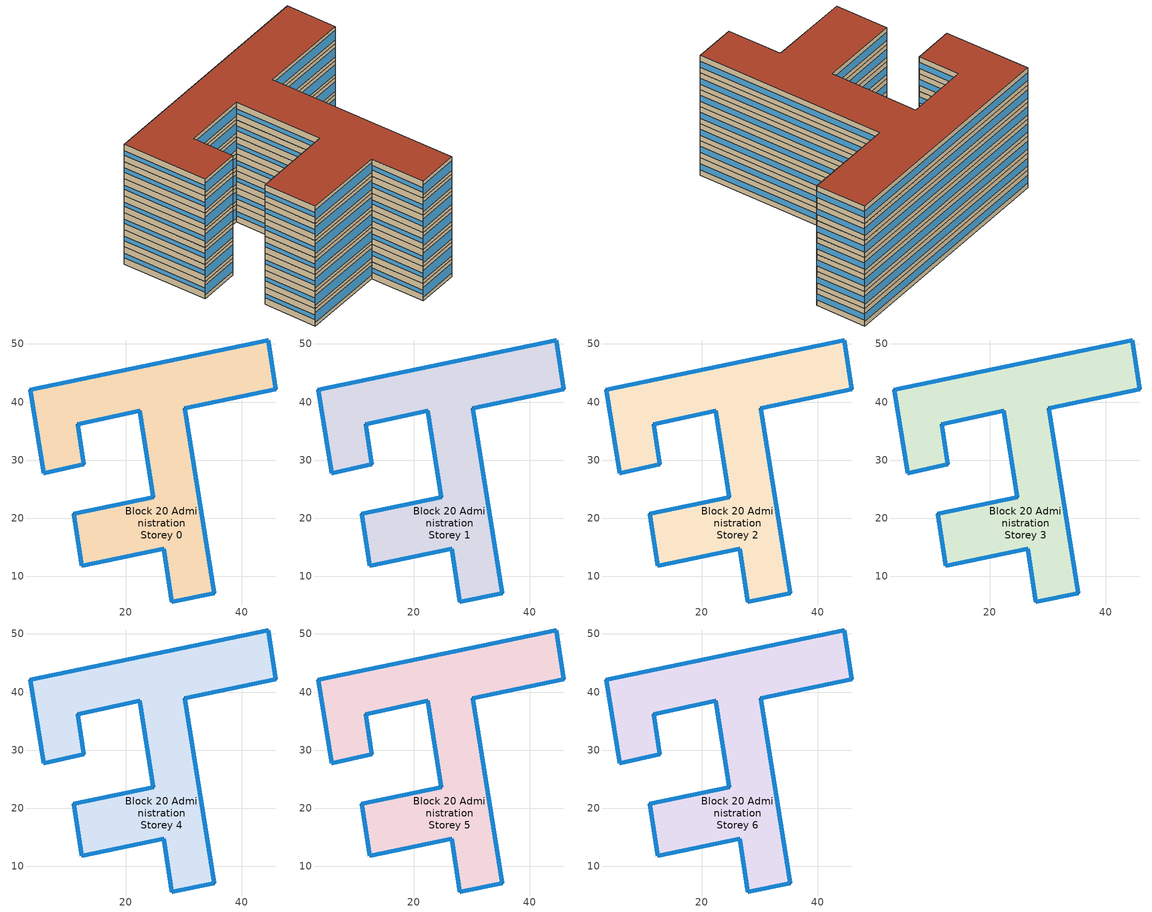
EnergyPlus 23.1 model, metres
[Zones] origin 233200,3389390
Block 20 Administration Storey 0
 floor ground (Project Floor): 44.53,50.67 45.85,42.21 30.13,38.94 35.19,7.08 27.96,5.59 26.55,14.73 12.47,11.86 11.06,20.77 24.76,23.65 22.44,38.46 11.73,36.17 12.81,29.27 5.86,27.78 3.53,42.15 z0
 wall outside (Project Wall): 3.53,42.15 5.86,27.78 12.81,29.27 11.73,36.17 22.44,38.46 24.76,23.65 11.06,20.77 12.47,11.86 26.55,14.73 27.96,5.59 35.19,7.08 30.13,38.94 45.85,42.21 44.53,50.67 3.53,42.15 z0:3
 window (Administration_west_window_construction): 3.53,42.14 5.86,27.78 / 22.44,38.45 24.76,23.65 / 11.06,20.76 12.47,11.86 / 26.56,14.72 27.96,5.6 z1.12:1.88
 window (Administration_south_window_construction): 5.86,27.78 12.8,29.27 / 11.74,36.17 22.43,38.46 / 12.48,11.86 26.55,14.73 / 27.96,5.59 35.19,7.08 / 30.14,38.94 45.84,42.21 z0.67:2.33
 window (Administration_east_window_construction): 12.81,29.27 11.73,36.17 / 35.19,7.09 30.13,38.92 / 45.85,42.21 44.53,50.67 z0.98:2.02
 window (Administration_north_window_construction): 24.75,23.65 11.07,20.77 / 44.51,50.67 3.55,42.15 z0.82:2.17
 roof outside (Project Ceiling): 35.19,7.08 30.13,38.94 45.85,42.21 44.53,50.67 3.53,42.15 5.86,27.78 12.81,29.27 11.73,36.17 22.44,38.46 24.76,23.65 11.06,20.77 12.47,11.86 26.55,14.73 27.96,5.59 z3
Block 20 Administration Storey 1
 floor outside (Project Floor): 44.53,50.67 45.85,42.21 30.13,38.94 35.19,7.08 27.96,5.59 26.55,14.73 12.47,11.86 11.06,20.77 24.76,23.65 22.44,38.46 11.73,36.17 12.81,29.27 5.86,27.78 3.53,42.15 z3
 wall outside (Project Wall): 3.53,42.15 5.86,27.78 12.81,29.27 11.73,36.17 22.44,38.46 24.76,23.65 11.06,20.77 12.47,11.86 26.55,14.73 27.96,5.59 35.19,7.08 30.13,38.94 45.85,42.21 44.53,50.67 3.53,42.15 z3:6
 window (Administration_west_window_construction): 3.53,42.14 5.86,27.78 / 22.44,38.45 24.76,23.65 / 11.06,20.76 12.47,11.86 / 26.56,14.72 27.96,5.6 z4.12:4.88
 window (Administration_south_window_construction): 5.86,27.78 12.8,29.27 / 11.74,36.17 22.43,38.46 / 12.48,11.86 26.55,14.73 / 27.96,5.59 35.19,7.08 / 30.14,38.94 45.84,42.21 z3.67:5.33
 window (Administration_east_window_construction): 12.81,29.27 11.73,36.17 / 35.19,7.09 30.13,38.92 / 45.85,42.21 44.53,50.67 z3.98:5.03
 window (Administration_north_window_construction): 24.75,23.65 11.07,20.77 / 44.51,50.67 3.55,42.15 z3.83:5.17
 roof outside (Project Ceiling): 35.19,7.08 30.13,38.94 45.85,42.21 44.53,50.67 3.53,42.15 5.86,27.78 12.81,29.27 11.73,36.17 22.44,38.46 24.76,23.65 11.06,20.77 12.47,11.86 26.55,14.73 27.96,5.59 z6
Block 20 Administration Storey 2
 floor outside (Project Floor): 44.53,50.67 45.85,42.21 30.13,38.94 35.19,7.08 27.96,5.59 26.55,14.73 12.47,11.86 11.06,20.77 24.76,23.65 22.44,38.46 11.73,36.17 12.81,29.27 5.86,27.78 3.53,42.15 z6
 wall outside (Project Wall): 3.53,42.15 5.86,27.78 12.81,29.27 11.73,36.17 22.44,38.46 24.76,23.65 11.06,20.77 12.47,11.86 26.55,14.73 27.96,5.59 35.19,7.08 30.13,38.94 45.85,42.21 44.53,50.67 3.53,42.15 z6:9
 window (Administration_west_window_construction): 3.53,42.14 5.86,27.78 / 22.44,38.45 24.76,23.65 / 11.06,20.76 12.47,11.86 / 26.56,14.72 27.96,5.6 z7.12:7.88
 window (Administration_south_window_construction): 5.86,27.78 12.8,29.27 / 11.74,36.17 22.43,38.46 / 12.48,11.86 26.55,14.73 / 27.96,5.59 35.19,7.08 / 30.14,38.94 45.84,42.21 z6.67:8.32
 window (Administration_east_window_construction): 12.81,29.27 11.73,36.17 / 35.19,7.09 30.13,38.92 / 45.85,42.21 44.53,50.67 z6.97:8.03
 window (Administration_north_window_construction): 24.75,23.65 11.07,20.77 / 44.51,50.67 3.55,42.15 z6.83:8.18
 roof outside (Project Ceiling): 35.19,7.08 30.13,38.94 45.85,42.21 44.53,50.67 3.53,42.15 5.86,27.78 12.81,29.27 11.73,36.17 22.44,38.46 24.76,23.65 11.06,20.77 12.47,11.86 26.55,14.73 27.96,5.59 z9
Block 20 Administration Storey 3
 floor outside (Project Floor): 44.53,50.67 45.85,42.21 30.13,38.94 35.19,7.08 27.96,5.59 26.55,14.73 12.47,11.86 11.06,20.77 24.76,23.65 22.44,38.46 11.73,36.17 12.81,29.27 5.86,27.78 3.53,42.15 z9
 wall outside (Project Wall): 3.53,42.15 5.86,27.78 12.81,29.27 11.73,36.17 22.44,38.46 24.76,23.65 11.06,20.77 12.47,11.86 26.55,14.73 27.96,5.59 35.19,7.08 30.13,38.94 45.85,42.21 44.53,50.67 3.53,42.15 z9:12
 window (Administration_west_window_construction): 3.53,42.14 5.86,27.78 / 22.44,38.45 24.76,23.65 / 11.06,20.76 12.47,11.86 / 26.56,14.72 27.96,5.6 z10.12:10.88
 window (Administration_south_window_construction): 5.86,27.78 12.8,29.27 / 11.74,36.17 22.43,38.46 / 12.48,11.86 26.55,14.73 / 27.96,5.59 35.19,7.08 / 30.14,38.94 45.84,42.21 z9.68:11.32
 window (Administration_east_window_construction): 12.81,29.27 11.73,36.17 / 35.19,7.09 30.13,38.92 / 45.85,42.21 44.53,50.67 z9.97:11.03
 window (Administration_north_window_construction): 24.75,23.65 11.07,20.77 / 44.51,50.67 3.55,42.15 z9.82:11.18
 roof outside (Project Ceiling): 35.19,7.08 30.13,38.94 45.85,42.21 44.53,50.67 3.53,42.15 5.86,27.78 12.81,29.27 11.73,36.17 22.44,38.46 24.76,23.65 11.06,20.77 12.47,11.86 26.55,14.73 27.96,5.59 z12
Block 20 Administration Storey 4
 floor outside (Project Floor): 44.53,50.67 45.85,42.21 30.13,38.94 35.19,7.08 27.96,5.59 26.55,14.73 12.47,11.86 11.06,20.77 24.76,23.65 22.44,38.46 11.73,36.17 12.81,29.27 5.86,27.78 3.53,42.15 z12
 wall outside (Project Wall): 3.53,42.15 5.86,27.78 12.81,29.27 11.73,36.17 22.44,38.46 24.76,23.65 11.06,20.77 12.47,11.86 26.55,14.73 27.96,5.59 35.19,7.08 30.13,38.94 45.85,42.21 44.53,50.67 3.53,42.15 z12:15
 window (Administration_west_window_construction): 3.53,42.14 5.86,27.78 / 22.44,38.45 24.76,23.65 / 11.06,20.76 12.47,11.86 / 26.56,14.72 27.96,5.6 z13.12:13.88
 window (Administration_south_window_construction): 5.86,27.78 12.8,29.27 / 11.74,36.17 22.43,38.46 / 12.48,11.86 26.55,14.73 / 27.96,5.59 35.19,7.08 / 30.14,38.94 45.84,42.21 z12.68:14.32
 window (Administration_east_window_construction): 12.81,29.27 11.73,36.17 / 35.19,7.09 30.13,38.92 / 45.85,42.21 44.53,50.67 z12.97:14.03
 window (Administration_north_window_construction): 24.75,23.65 11.07,20.77 / 44.51,50.67 3.55,42.15 z12.82:14.18
 roof outside (Project Ceiling): 35.19,7.08 30.13,38.94 45.85,42.21 44.53,50.67 3.53,42.15 5.86,27.78 12.81,29.27 11.73,36.17 22.44,38.46 24.76,23.65 11.06,20.77 12.47,11.86 26.55,14.73 27.96,5.59 z15
Block 20 Administration Storey 5
 floor outside (Project Floor): 44.53,50.67 45.85,42.21 30.13,38.94 35.19,7.08 27.96,5.59 26.55,14.73 12.47,11.86 11.06,20.77 24.76,23.65 22.44,38.46 11.73,36.17 12.81,29.27 5.86,27.78 3.53,42.15 z15
 wall outside (Project Wall): 3.53,42.15 5.86,27.78 12.81,29.27 11.73,36.17 22.44,38.46 24.76,23.65 11.06,20.77 12.47,11.86 26.55,14.73 27.96,5.59 35.19,7.08 30.13,38.94 45.85,42.21 44.53,50.67 3.53,42.15 z15:18
 window (Administration_west_window_construction): 3.53,42.14 5.86,27.78 / 22.44,38.45 24.76,23.65 / 11.06,20.76 12.47,11.86 / 26.56,14.72 27.96,5.6 z16.12:16.88
 window (Administration_south_window_construction): 5.86,27.78 12.8,29.27 / 11.74,36.17 22.43,38.46 / 12.48,11.86 26.55,14.73 / 27.96,5.59 35.19,7.08 / 30.14,38.94 45.84,42.21 z15.68:17.32
 window (Administration_east_window_construction): 12.81,29.27 11.73,36.17 / 35.19,7.09 30.13,38.92 / 45.85,42.21 44.53,50.67 z15.97:17.02
 window (Administration_north_window_construction): 24.75,23.65 11.07,20.77 / 44.51,50.67 3.55,42.15 z15.82:17.18
 roof outside (Project Ceiling): 35.19,7.08 30.13,38.94 45.85,42.21 44.53,50.67 3.53,42.15 5.86,27.78 12.81,29.27 11.73,36.17 22.44,38.46 24.76,23.65 11.06,20.77 12.47,11.86 26.55,14.73 27.96,5.59 z18
Block 20 Administration Storey 6
 floor outside (Project Floor): 44.53,50.67 45.85,42.21 30.13,38.94 35.19,7.08 27.96,5.59 26.55,14.73 12.47,11.86 11.06,20.77 24.76,23.65 22.44,38.46 11.73,36.17 12.81,29.27 5.86,27.78 3.53,42.15 z18
 wall outside (Project Wall): 3.53,42.15 5.86,27.78 12.81,29.27 11.73,36.17 22.44,38.46 24.76,23.65 11.06,20.77 12.47,11.86 26.55,14.73 27.96,5.59 35.19,7.08 30.13,38.94 45.85,42.21 44.53,50.67 3.53,42.15 z18:21
 window (Administration_west_window_construction): 3.53,42.14 5.86,27.78 / 22.44,38.45 24.76,23.65 / 11.06,20.76 12.47,11.86 / 26.56,14.72 27.96,5.6 z19.12:19.88
 window (Administration_south_window_construction): 5.86,27.78 12.8,29.27 / 11.74,36.17 22.43,38.46 / 12.48,11.86 26.55,14.73 / 27.96,5.59 35.19,7.08 / 30.14,38.94 45.84,42.21 z18.68:20.32
 window (Administration_east_window_construction): 12.81,29.27 11.73,36.17 / 35.19,7.09 30.13,38.92 / 45.85,42.21 44.53,50.67 z18.98:20.02
 window (Administration_north_window_construction): 24.75,23.65 11.07,20.77 / 44.51,50.67 3.55,42.15 z18.82:20.18
 roof outside (Project Flat Roof): 35.19,7.08 30.13,38.94 45.85,42.21 44.53,50.67 3.53,42.15 5.86,27.78 12.81,29.27 11.73,36.17 22.44,38.46 24.76,23.65 11.06,20.77 12.47,11.86 26.55,14.73 27.96,5.59 z21
[Building]
Building_1: North Axis=0; Terrain=City; Loads Convergence Tolerance Value=0.04; Temperature Convergence Tolerance Value=0.4; Solar Distribution=FullExterior; Maximum Number of Warmup Days=25; Minimum Number of Warmup Days=6
[Site:Location]
CHN Design_Conditions: Latitude=30; Longitude=114; Time Zone=8; Elevation=12
[SIZINGPERIOD:DESIGNDAY] Day of Month=21; DryBulb Temperature Range Modifier Type=DefaultMultipliers; Humidity Condition Type=Wetbulb; Barometric Pressure=101181; Rain Indicator=No; Snow Indicator=No; Daylight Saving Time Indicator=No; Sky Clearness=0; Begin Environment Reset Mode=FullResetAtBeginEnvironment
Name | Month | Day Type | Maximum DryBulb Temperature | Daily DryBulb Temperature Range | Wetbulb or DewPoint at Maximum DryBulb | Wind Speed | Wind Direction | Solar Model Indicator | ASHRAE Clear Sky Optical Depth for Beam Irradiance taub | ASHRAE Clear Sky Optical Depth for Diffuse Irradiance taud
Ann Htg 99.6% Condns DB | 1 | WinterDesignDay | -10 | 0 | -4.8 | 1 | 340 | ASHRAEClearSky | 0 | 0
Ann Clg .4% Condns DB=>MWB | 7 | SummerDesignDay | 40 | 6.6 | 27.1 | 3.5 | 220 | ASHRAETau | 0.781 | 1.413
[MATERIAL]
DefaultMaterial: Roughness=Rough; Thickness=0.1; Conductivity=0.1; Density=1000; Specific Heat=1000; Thermal Absorptance=0.9; Solar Absorptance=0.7; Visible Absorptance=0.7
[WINDOWMATERIAL:SIMPLEGLAZINGSYSTEM] UFactor=1.4; Visible Transmittance=0.6
Name | Solar Heat Gain Coefficient
Administration_east_window; Administration_south_window; Administration_west_window | 0.3
Administration_north_window | 0.35
[CONSTRUCTION]
Project Wall; Project Floor; Project Flat Roof; Project Ceiling: DefaultMaterial
Administration_east_window_construction: Administration_east_window
Administration_south_window_construction: Administration_south_window
Administration_west_window_construction: Administration_west_window
Administration_north_window_construction: Administration_north_window
[SPACE] Ceiling Height=autocalculate; Volume=autocalculate; Floor Area=autocalculate; Space Type=Administration
Name | Zone
Block 20 Administration Storey 0_space | Block 20 Administration Storey 0
Block 20 Administration Storey 1_space | Block 20 Administration Storey 1
Block 20 Administration Storey 2_space | Block 20 Administration Storey 2
Block 20 Administration Storey 3_space | Block 20 Administration Storey 3
Block 20 Administration Storey 4_space | Block 20 Administration Storey 4
Block 20 Administration Storey 5_space | Block 20 Administration Storey 5
Block 20 Administration Storey 6_space | Block 20 Administration Storey 6
[SPACELIST]
Administration: Block 20 Administration Storey 0_space, Block 20 Administration Storey 1_space, Block 20 Administration Storey 2_space, Block 20 Administration Storey 3_space, Block 20 Administration Storey 4_space, Block 20 Administration Storey 5_space, Block 20 Administration Storey 6_space
[ZONE] Type=1; Multiplier=1; Ceiling Height=autocalculate; Volume=autocalculate; Floor Area=autocalculate; Part of Total Floor Area=Yes
Block 20 Administration Storey 0; Block 20 Administration Storey 1; Block 20 Administration Storey 2; Block 20 Administration Storey 3; Block 20 Administration Storey 4; Block 20 Administration Storey 5; Block 20 Administration Storey 6
[PEOPLE]
People_for_administration: Zone or ZoneList or Space or SpaceList=Administration; Number of People Schedule=SeasonalSchedule_Schedule_administration_people; Number of People Calculation Method=People/Area; People per Floor Area=0.125; Fraction Radiant=0.3; Sensible Heat Fraction=autocalculate; Activity Level Schedule=SeasonalSchedule_Schedule_administration_activity; Carbon Dioxide Generation Rate=3.82e-08; Enable ASHRAE 55 Comfort Warnings=No; Mean Radiant Temperature Calculation Type=ZoneAveraged; Clothing Insulation Calculation Method=ClothingInsulationSchedule; Cold Stress Temperature Threshold=15.56; Heat Stress Temperature Threshold=30
[LIGHTS]
Light_for_administration: Zone or ZoneList or Space or SpaceList=Administration; Schedule=SeasonalSchedule_administration_lighting; Design Level Calculation Method=Watts/Area; Watts per Zone Floor Area=8; Return Air Fraction=0; Fraction Radiant=0.32; Fraction Visible=0.25; Fraction Replaceable=1; EndUse Subcategory=General; Return Air Fraction Calculated from Plenum Temperature=No; Return Air Fraction Function of Plenum Temperature Coefficient 1=0; Return Air Fraction Function of Plenum Temperature Coefficient 2=0
[ELECTRICEQUIPMENT]
Equipment_for_administration: Zone or ZoneList or Space or SpaceList=Administration; Schedule=SeasonalSchedule_Schedule_administration_equipment; Design Level Calculation Method=Watts/Area; Watts per Zone Floor Area=15; Fraction Latent=0; Fraction Radiant=0; Fraction Lost=0; EndUse Subcategory=Electric Equipment
[DAYLIGHTING:CONTROLS] Illuminance Setpoint at Reference Point 1=300
Name | Zone or Space | Glare Calculation Daylighting Reference Point | Daylighting Reference Point 1
Dlight_Block 20 Administration Storey 0 | Block 20 Administration Storey 0 | Rpoint_Block 20 Administration Storey 0 | Rpoint_Block 20 Administration Storey 0
Dlight_Block 20 Administration Storey 1 | Block 20 Administration Storey 1 | Rpoint_Block 20 Administration Storey 1 | Rpoint_Block 20 Administration Storey 1
Dlight_Block 20 Administration Storey 2 | Block 20 Administration Storey 2 | Rpoint_Block 20 Administration Storey 2 | Rpoint_Block 20 Administration Storey 2
Dlight_Block 20 Administration Storey 3 | Block 20 Administration Storey 3 | Rpoint_Block 20 Administration Storey 3 | Rpoint_Block 20 Administration Storey 3
Dlight_Block 20 Administration Storey 4 | Block 20 Administration Storey 4 | Rpoint_Block 20 Administration Storey 4 | Rpoint_Block 20 Administration Storey 4
Dlight_Block 20 Administration Storey 5 | Block 20 Administration Storey 5 | Rpoint_Block 20 Administration Storey 5 | Rpoint_Block 20 Administration Storey 5
Dlight_Block 20 Administration Storey 6 | Block 20 Administration Storey 6 | Rpoint_Block 20 Administration Storey 6 | Rpoint_Block 20 Administration Storey 6
[HVACTEMPLATE:THERMOSTAT]
Name | Heating Setpoint Schedule | Cooling Setpoint Schedule
Thermostat_for_office | SeasonalSchedule_office_heating | SeasonalSchedule_office_cooling
Thermostat_for_commercial | SeasonalSchedule_commerical_heating | SeasonalSchedule_commerical_cooling
Thermostat_for_residential | SeasonalSchedule_residential_heating | SeasonalSchedule_residential_cooling
Thermostat_for_school | SeasonalSchedule_school_heating | SeasonalSchedule_school_cooling
Thermostat_for_hospital | SeasonalSchedule_hospital_heating | SeasonalSchedule_hospital_cooling
Thermostat_for_industrial | SeasonalSchedule_Industrial_heating | SeasonalSchedule_Industrial_cooling
Thermostat_for_transport | SeasonalSchedule_transport_heating | SeasonalSchedule_transport_cooling
Thermostat_for_administration | SeasonalSchedule_administration_heating | SeasonalSchedule_administration_cooling
[HVACTEMPLATE:ZONE:IDEALLOADSAIRSYSTEM] Template Thermostat=Thermostat_for_administration; Maximum Heating Supply Air Temperature=50; Minimum Cooling Supply Air Temperature=13; Maximum Heating Supply Air Humidity Ratio=0.0156; Minimum Cooling Supply Air Humidity Ratio=0.0077; Heating Limit=NoLimit; Cooling Limit=NoLimit; Dehumidification Control Type=ConstantSensibleHeatRatio; Cooling Sensible Heat Ratio=0.7; Dehumidification Setpoint=60; Humidification Control Type=None; Humidification Setpoint=30; Outdoor Air Method=DetailedSpecification; Outdoor Air Flow Rate per Person=0.00944; Outdoor Air Flow Rate per Zone Floor Area=0; Outdoor Air Flow Rate per Zone=0; Design Specification Outdoor Air Object=Ventilation_for_administration; Demand Controlled Ventilation Type=None; Outdoor Air Economizer Type=NoEconomizer; Heat Recovery Type=None; Sensible Heat Recovery Effectiveness=0.7; Latent Heat Recovery Effectiveness=0.65
Block 20 Administration Storey 0; Block 20 Administration Storey 1; Block 20 Administration Storey 2; Block 20 Administration Storey 3; Block 20 Administration Storey 4; Block 20 Administration Storey 5; Block 20 Administration Storey 6
[DESIGNSPECIFICATION:OUTDOORAIR]
Ventilation_for_administration: Outdoor Air Method=Flow/Person; Outdoor Air Flow per Person=0.00833333; Outdoor Air Flow per Zone Floor Area=0; Outdoor Air Flow per Zone=0; Outdoor Air Flow Air Changes per Hour=0
[SCHEDULE:DAY:HOURLY]
Schedule_administration_heating_summer_hourly; Schedule_commerical_heating_summer_hourly; Schedule_residential_heating_summer_hourly; Schedule_school_heating_summer_hourly; Schedule_hospital_heating_summer_hourly; Schedule_Industrial_heating_summer_hourly; Schedule_transport_heating_summer_hourly; Schedule_office_heating_summer_hourly: -20, -20, -20, -20, -20, -20, -20, -20, -20, -20, -20, -20, -20, -20, -20, -20, -20, -20, -20, -20, -20, -20, -20, -20
Schedule_administration_heating_winnter_weekday_hourly: 5, 5, 5, 5, 5, 5, 12, 12, 18, 20, 20, 20, 20, 20, 20, 20, 20, 20, 18, 5, 5, 5, 5, 5
Schedule_administration_heating_winnter_holiday_hourly; Schedule_school_heating_winnter_holiday_hourly: 5, 5, 5, 5, 5, 5, 5, 5, 5, 5, 5, 5, 5, 5, 5, 5, 5, 5, 5, 5, 5, 5, 5, 5
Schedule_administration_cooling_winter_hourly; Schedule_administration_cooling_summer_holiday_hourly; Schedule_commerical_cooling_winter_hourly; Schedule_residential_cooling_winter_hourly; Schedule_school_cooling_winter_hourly; Schedule_school_cooling_summer_holiday_hourly; Schedule_hospital_cooling_winter_hourly; Schedule_Industrial_cooling_winter_hourly; Schedule_transport_cooling_winter_hourly; Schedule_office_cooling_winter_hourly: 50, 50, 50, 50, 50, 50, 50, 50, 50, 50, 50, 50, 50, 50, 50, 50, 50, 50, 50, 50, 50, 50, 50, 50
Schedule_administration_cooling_summer_weekday_hourly: 50, 50, 50, 50, 50, 50, 50, 28, 26, 26, 26, 26, 26, 26, 26, 26, 26, 26, 50, 50, 50, 50, 50, 50
Schedule_administration_lighting_weekday_hourly: 0.2, 0.2, 0.2, 0.2, 0.2, 0.2, 0.2, 0.5, 0.95, 0.95, 0.95, 0.8, 0.8, 0.95, 0.95, 0.95, 0.95, 0.95, 0.3, 0.2, 0.2, 0.2, 0.2, 0.2
Schedule_administration_lighting_holiday_hourly: 0.2, 0.2, 0.2, 0.2, 0.2, 0.2, 0.2, 0.25, 0.475, 0.475, 0.475, 0.4, 0.4, 0.475, 0.475, 0.475, 0.475, 0.475, 0.2, 0.2, 0.2, 0.2, 0.2, 0.2
Schedule_administration_equipment_weekday_hourly: 0.2, 0.2, 0.2, 0.2, 0.2, 0.2, 0.2, 0.5, 0.95, 0.95, 0.95, 0.5, 0.5, 0.95, 0.95, 0.95, 0.95, 0.3, 0.2, 0.2, 0.2, 0.2, 0.2, 0.2
Schedule_administration_equipment_holiday_hourly: 0.2, 0.2, 0.2, 0.2, 0.2, 0.2, 0.2, 0.25, 0.475, 0.475, 0.475, 0.25, 0.25, 0.475, 0.475, 0.475, 0.475, 0.2, 0.2, 0.2, 0.2, 0.2, 0.2, 0.2
Schedule_administration_people_weekday_hourly: 0, 0, 0, 0, 0, 0, 0.1, 0.5, 0.95, 0.95, 0.95, 0.8, 0.8, 0.95, 0.95, 0.95, 0.95, 0.3, 0.1, 0, 0, 0, 0, 0
Schedule_administration_people_holiday_hourly: 0, 0, 0, 0, 0, 0, 0.02, 0.1, 0.19, 0.19, 0.19, 0.16, 0.16, 0.19, 0.19, 0.19, 0.19, 0.06, 0.02, 0, 0, 0, 0, 0
Schedule_administration_activity_weekday_hourly; Schedule_administration_activity_holiday_hourly: 144, 144, 144, 144, 144, 144, 144, 144, 144, 144, 144, 144, 144, 144, 144, 144, 144, 144, 144, 144, 144, 144, 144, 144
Schedule_commerical_heating_winnter_weekday_hourly; Schedule_commerical_heating_winnter_holiday_hourly: 5, 5, 5, 5, 5, 5, 12, 16, 18, 18, 18, 18, 18, 18, 18, 18, 18, 18, 18, 18, 12, 5, 5, 5
Schedule_commerical_cooling_summer_weekday_hourly; Schedule_commerical_cooling_summer_holiday_hourly: 50, 50, 50, 50, 50, 50, 50, 28, 24, 24, 24, 24, 24, 24, 24, 24, 24, 24, 24, 24, 24, 28, 50, 50
Schedule_residential_heating_winnter_weekday_hourly; Schedule_residential_heating_winnter_holiday_hourly: 18, 18, 18, 18, 18, 18, 18, -20, -20, -20, -20, -20, -20, -20, -20, -20, -20, -20, -20, -20, 18, 18, 18, 18
Schedule_residential_cooling_summer_weekday_hourly; Schedule_residential_cooling_summer_holiday_hourly: 26, 26, 26, 26, 26, 26, 26, 50, 50, 50, 50, 50, 50, 50, 50, 50, 50, 50, 50, 50, 26, 26, 26, 26
Schedule_school_heating_winnter_weekday_hourly: 5, 5, 5, 5, 5, 12, 18, 20, 20, 20, 20, 20, 20, 20, 20, 20, 20, 20, 18, 12, 5, 5, 5, 5
Schedule_school_cooling_summer_weekday_hourly: 50, 50, 50, 50, 50, 50, 28, 26, 26, 26, 26, 26, 26, 26, 26, 26, 26, 26, 50, 50, 50, 50, 50, 50
Schedule_hospital_heating_winnter_weekday_hourly; Schedule_hospital_heating_winnter_holiday_hourly: 22, 22, 22, 22, 22, 22, 22, 22, 22, 22, 22, 22, 22, 22, 22, 22, 22, 22, 22, 22, 22, 22, 22, 22
Schedule_hospital_cooling_summer_weekday_hourly; Schedule_hospital_cooling_summer_holiday_hourly: 26, 26, 26, 26, 26, 26, 26, 26, 26, 26, 26, 26, 26, 26, 26, 26, 26, 26, 26, 26, 26, 26, 26, 26
Schedule_Industrial_heating_winnter_weekday_hourly; Schedule_Industrial_heating_winnter_holiday_hourly: -20, -20, -20, -20, -20, -20, 18, 18, 18, 18, 18, 18, 18, 18, 18, 18, 18, 18, 18, -20, -20, -20, -20, -20
Schedule_Industrial_cooling_summer_weekday_hourly; Schedule_Industrial_cooling_summer_holiday_hourly: 50, 50, 50, 50, 50, 50, 50, 28, 28, 28, 28, 28, 28, 28, 28, 28, 28, 28, 28, 50, 50, 50, 50, 50
Schedule_transport_heating_winnter_weekday_hourly; Schedule_transport_heating_winnter_holiday_hourly: 18, 18, 18, 18, 18, 18, 20, 20, 20, 20, 20, 20, 20, 20, 20, 20, 20, 20, 20, 20, 20, 20, 18, 18
Schedule_transport_cooling_summer_weekday_hourly; Schedule_transport_cooling_summer_holiday_hourly: 26, 26, 26, 26, 26, 26, 26, 24, 24, 24, 25, 24, 24, 24, 24, 24, 24, 24, 24, 24, 24, 24, 26, 28
Schedule_office_heating_winnter_weekday_hourly: 5, 5, 5, 5, 5, 5, 12, 18, 20, 20, 20, 20, 20, 20, 20, 20, 20, 20, 20, 18, 12, 5, 5, 5
Schedule_office_heating_winnter_holiday_hourly: 5, 5, 5, 5, 5, 5, 5, 5, 5, 16, 16, 16, 16, 16, 16, 16, 16, 5, 5, 5, 5, 5, 5, 5
Schedule_office_cooling_summer_weekday_hourly: 50, 50, 50, 50, 50, 50, 28, 26, 26, 26, 26, 26, 26, 26, 26, 26, 26, 26, 26, 26, 50, 50, 50, 50
Schedule_office_cooling_summer_holiday_hourly: 50, 50, 50, 50, 50, 50, 50, 50, 50, 50, 50, 26, 26, 26, 26, 26, 26, 50, 50, 50, 50, 50, 50, 50
[SCHEDULE:WEEK:DAILY]
Schedule_office_heating_summer_weekly: Schedule_office_heating_summer_hourly, Schedule_office_heating_summer_hourly, Schedule_office_heating_summer_hourly, Schedule_office_heating_summer_hourly, Schedule_office_heating_summer_hourly, Schedule_office_heating_summer_hourly, Schedule_office_heating_summer_hourly, Schedule_office_heating_summer_hourly, Schedule_office_heating_summer_hourly, Schedule_office_heating_summer_hourly, Schedule_office_heating_summer_hourly, Schedule_office_heating_summer_hourly
Schedule_office_heating_winnter_weekly: Schedule_office_heating_winnter_holiday_hourly, Schedule_office_heating_winnter_weekday_hourly, Schedule_office_heating_winnter_weekday_hourly, Schedule_office_heating_winnter_weekday_hourly, Schedule_office_heating_winnter_weekday_hourly, Schedule_office_heating_winnter_weekday_hourly, Schedule_office_heating_winnter_holiday_hourly, Schedule_office_heating_winnter_holiday_hourly, Schedule_office_heating_winnter_weekday_hourly, Schedule_office_heating_winnter_weekday_hourly, Schedule_office_heating_winnter_holiday_hourly, Schedule_office_heating_winnter_holiday_hourly
Schedule_office_cooling_winnter_weekly: Schedule_office_cooling_winter_hourly, Schedule_office_cooling_winter_hourly, Schedule_office_cooling_winter_hourly, Schedule_office_cooling_winter_hourly, Schedule_office_cooling_winter_hourly, Schedule_office_cooling_winter_hourly, Schedule_office_cooling_winter_hourly, Schedule_office_cooling_winter_hourly, Schedule_office_cooling_winter_hourly, Schedule_office_cooling_winter_hourly, Schedule_office_cooling_winter_hourly, Schedule_office_cooling_winter_hourly
Schedule_office_cooling_summer_weekly: Schedule_office_cooling_summer_holiday_hourly, Schedule_office_cooling_summer_weekday_hourly, Schedule_office_cooling_summer_weekday_hourly, Schedule_office_cooling_summer_weekday_hourly, Schedule_office_cooling_summer_weekday_hourly, Schedule_office_cooling_summer_weekday_hourly, Schedule_office_cooling_summer_holiday_hourly, Schedule_office_cooling_summer_holiday_hourly, Schedule_office_cooling_summer_weekday_hourly, Schedule_office_cooling_summer_weekday_hourly, Schedule_office_cooling_summer_holiday_hourly, Schedule_office_cooling_summer_holiday_hourly
Schedule_commerical_heating_summer_weekly: Schedule_commerical_heating_summer_hourly, Schedule_commerical_heating_summer_hourly, Schedule_commerical_heating_summer_hourly, Schedule_commerical_heating_summer_hourly, Schedule_commerical_heating_summer_hourly, Schedule_commerical_heating_summer_hourly, Schedule_commerical_heating_summer_hourly, Schedule_commerical_heating_summer_hourly, Schedule_commerical_heating_summer_hourly, Schedule_commerical_heating_summer_hourly, Schedule_commerical_heating_summer_hourly, Schedule_commerical_heating_summer_hourly
Schedule_commerical_heating_winnter_weekly: Schedule_commerical_heating_winnter_holiday_hourly, Schedule_commerical_heating_winnter_weekday_hourly, Schedule_commerical_heating_winnter_weekday_hourly, Schedule_commerical_heating_winnter_weekday_hourly, Schedule_commerical_heating_winnter_weekday_hourly, Schedule_commerical_heating_winnter_weekday_hourly, Schedule_commerical_heating_winnter_holiday_hourly, Schedule_commerical_heating_winnter_holiday_hourly, Schedule_commerical_heating_winnter_weekday_hourly, Schedule_commerical_heating_winnter_weekday_hourly, Schedule_commerical_heating_winnter_holiday_hourly, Schedule_commerical_heating_winnter_holiday_hourly
Schedule_commerical_cooling_winnter_weekly: Schedule_commerical_cooling_winter_hourly, Schedule_commerical_cooling_winter_hourly, Schedule_commerical_cooling_winter_hourly, Schedule_commerical_cooling_winter_hourly, Schedule_commerical_cooling_winter_hourly, Schedule_commerical_cooling_winter_hourly, Schedule_commerical_cooling_winter_hourly, Schedule_commerical_cooling_winter_hourly, Schedule_commerical_cooling_winter_hourly, Schedule_commerical_cooling_winter_hourly, Schedule_commerical_cooling_winter_hourly, Schedule_commerical_cooling_winter_hourly
Schedule_commerical_cooling_summer_weekly: Schedule_commerical_cooling_summer_holiday_hourly, Schedule_commerical_cooling_summer_weekday_hourly, Schedule_commerical_cooling_summer_weekday_hourly, Schedule_commerical_cooling_summer_weekday_hourly, Schedule_commerical_cooling_summer_weekday_hourly, Schedule_commerical_cooling_summer_weekday_hourly, Schedule_commerical_cooling_summer_holiday_hourly, Schedule_commerical_cooling_summer_holiday_hourly, Schedule_commerical_cooling_summer_weekday_hourly, Schedule_commerical_cooling_summer_weekday_hourly, Schedule_commerical_cooling_summer_holiday_hourly, Schedule_commerical_cooling_summer_holiday_hourly
Schedule_residential_heating_summer_weekly: Schedule_residential_heating_summer_hourly, Schedule_residential_heating_summer_hourly, Schedule_residential_heating_summer_hourly, Schedule_residential_heating_summer_hourly, Schedule_residential_heating_summer_hourly, Schedule_residential_heating_summer_hourly, Schedule_residential_heating_summer_hourly, Schedule_residential_heating_summer_hourly, Schedule_residential_heating_summer_hourly, Schedule_residential_heating_summer_hourly, Schedule_residential_heating_summer_hourly, Schedule_residential_heating_summer_hourly
Schedule_residential_heating_winnter_weekly: Schedule_residential_heating_winnter_holiday_hourly, Schedule_residential_heating_winnter_weekday_hourly, Schedule_residential_heating_winnter_weekday_hourly, Schedule_residential_heating_winnter_weekday_hourly, Schedule_residential_heating_winnter_weekday_hourly, Schedule_residential_heating_winnter_weekday_hourly, Schedule_residential_heating_winnter_holiday_hourly, Schedule_residential_heating_winnter_holiday_hourly, Schedule_residential_heating_winnter_weekday_hourly, Schedule_residential_heating_winnter_weekday_hourly, Schedule_residential_heating_winnter_holiday_hourly, Schedule_residential_heating_winnter_holiday_hourly
Schedule_residential_cooling_winnter_weekly: Schedule_residential_cooling_winter_hourly, Schedule_residential_cooling_winter_hourly, Schedule_residential_cooling_winter_hourly, Schedule_residential_cooling_winter_hourly, Schedule_residential_cooling_winter_hourly, Schedule_residential_cooling_winter_hourly, Schedule_residential_cooling_winter_hourly, Schedule_residential_cooling_winter_hourly, Schedule_residential_cooling_winter_hourly, Schedule_residential_cooling_winter_hourly, Schedule_residential_cooling_winter_hourly, Schedule_residential_cooling_winter_hourly
Schedule_residential_cooling_summer_weekly: Schedule_residential_cooling_summer_holiday_hourly, Schedule_residential_cooling_summer_weekday_hourly, Schedule_residential_cooling_summer_weekday_hourly, Schedule_residential_cooling_summer_weekday_hourly, Schedule_residential_cooling_summer_weekday_hourly, Schedule_residential_cooling_summer_weekday_hourly, Schedule_residential_cooling_summer_holiday_hourly, Schedule_residential_cooling_summer_holiday_hourly, Schedule_residential_cooling_summer_weekday_hourly, Schedule_residential_cooling_summer_weekday_hourly, Schedule_residential_cooling_summer_holiday_hourly, Schedule_residential_cooling_summer_holiday_hourly
Schedule_school_heating_summer_weekly: Schedule_school_heating_summer_hourly, Schedule_school_heating_summer_hourly, Schedule_school_heating_summer_hourly, Schedule_school_heating_summer_hourly, Schedule_school_heating_summer_hourly, Schedule_school_heating_summer_hourly, Schedule_school_heating_summer_hourly, Schedule_school_heating_summer_hourly, Schedule_school_heating_summer_hourly, Schedule_school_heating_summer_hourly, Schedule_school_heating_summer_hourly, Schedule_school_heating_summer_hourly
Schedule_school_heating_winnter_weekly: Schedule_school_heating_winnter_holiday_hourly, Schedule_school_heating_winnter_weekday_hourly, Schedule_school_heating_winnter_weekday_hourly, Schedule_school_heating_winnter_weekday_hourly, Schedule_school_heating_winnter_weekday_hourly, Schedule_school_heating_winnter_weekday_hourly, Schedule_school_heating_winnter_holiday_hourly, Schedule_school_heating_winnter_holiday_hourly, Schedule_school_heating_winnter_weekday_hourly, Schedule_school_heating_winnter_weekday_hourly, Schedule_school_heating_winnter_holiday_hourly, Schedule_school_heating_winnter_holiday_hourly
Schedule_school_cooling_winnter_weekly: Schedule_school_cooling_winter_hourly, Schedule_school_cooling_winter_hourly, Schedule_school_cooling_winter_hourly, Schedule_school_cooling_winter_hourly, Schedule_school_cooling_winter_hourly, Schedule_school_cooling_winter_hourly, Schedule_school_cooling_winter_hourly, Schedule_school_cooling_winter_hourly, Schedule_school_cooling_winter_hourly, Schedule_school_cooling_winter_hourly, Schedule_school_cooling_winter_hourly, Schedule_school_cooling_winter_hourly
Schedule_school_cooling_summer_weekly: Schedule_school_cooling_summer_holiday_hourly, Schedule_school_cooling_summer_weekday_hourly, Schedule_school_cooling_summer_weekday_hourly, Schedule_school_cooling_summer_weekday_hourly, Schedule_school_cooling_summer_weekday_hourly, Schedule_school_cooling_summer_weekday_hourly, Schedule_school_cooling_summer_holiday_hourly, Schedule_school_cooling_summer_holiday_hourly, Schedule_school_cooling_summer_weekday_hourly, Schedule_school_cooling_summer_weekday_hourly, Schedule_school_cooling_summer_holiday_hourly, Schedule_school_cooling_summer_holiday_hourly
Schedule_hospital_heating_summer_weekly: Schedule_hospital_heating_summer_hourly, Schedule_hospital_heating_summer_hourly, Schedule_hospital_heating_summer_hourly, Schedule_hospital_heating_summer_hourly, Schedule_hospital_heating_summer_hourly, Schedule_hospital_heating_summer_hourly, Schedule_hospital_heating_summer_hourly, Schedule_hospital_heating_summer_hourly, Schedule_hospital_heating_summer_hourly, Schedule_hospital_heating_summer_hourly, Schedule_hospital_heating_summer_hourly, Schedule_hospital_heating_summer_hourly
Schedule_hospital_heating_winnter_weekly: Schedule_hospital_heating_winnter_holiday_hourly, Schedule_hospital_heating_winnter_weekday_hourly, Schedule_hospital_heating_winnter_weekday_hourly, Schedule_hospital_heating_winnter_weekday_hourly, Schedule_hospital_heating_winnter_weekday_hourly, Schedule_hospital_heating_winnter_weekday_hourly, Schedule_hospital_heating_winnter_holiday_hourly, Schedule_hospital_heating_winnter_holiday_hourly, Schedule_hospital_heating_winnter_weekday_hourly, Schedule_hospital_heating_winnter_weekday_hourly, Schedule_hospital_heating_winnter_holiday_hourly, Schedule_hospital_heating_winnter_holiday_hourly
Schedule_hospital_cooling_winnter_weekly: Schedule_hospital_cooling_winter_hourly, Schedule_hospital_cooling_winter_hourly, Schedule_hospital_cooling_winter_hourly, Schedule_hospital_cooling_winter_hourly, Schedule_hospital_cooling_winter_hourly, Schedule_hospital_cooling_winter_hourly, Schedule_hospital_cooling_winter_hourly, Schedule_hospital_cooling_winter_hourly, Schedule_hospital_cooling_winter_hourly, Schedule_hospital_cooling_winter_hourly, Schedule_hospital_cooling_winter_hourly, Schedule_hospital_cooling_winter_hourly
Schedule_hospital_cooling_summer_weekly: Schedule_hospital_cooling_summer_holiday_hourly, Schedule_hospital_cooling_summer_weekday_hourly, Schedule_hospital_cooling_summer_weekday_hourly, Schedule_hospital_cooling_summer_weekday_hourly, Schedule_hospital_cooling_summer_weekday_hourly, Schedule_hospital_cooling_summer_weekday_hourly, Schedule_hospital_cooling_summer_holiday_hourly, Schedule_hospital_cooling_summer_holiday_hourly, Schedule_hospital_cooling_summer_weekday_hourly, Schedule_hospital_cooling_summer_weekday_hourly, Schedule_hospital_cooling_summer_holiday_hourly, Schedule_hospital_cooling_summer_holiday_hourly
Schedule_Industrial_heating_summer_weekly: Schedule_Industrial_heating_summer_hourly, Schedule_Industrial_heating_summer_hourly, Schedule_Industrial_heating_summer_hourly, Schedule_Industrial_heating_summer_hourly, Schedule_Industrial_heating_summer_hourly, Schedule_Industrial_heating_summer_hourly, Schedule_Industrial_heating_summer_hourly, Schedule_Industrial_heating_summer_hourly, Schedule_Industrial_heating_summer_hourly, Schedule_Industrial_heating_summer_hourly, Schedule_Industrial_heating_summer_hourly, Schedule_Industrial_heating_summer_hourly
Schedule_Industrial_heating_winnter_weekly: Schedule_Industrial_heating_winnter_holiday_hourly, Schedule_Industrial_heating_winnter_weekday_hourly, Schedule_Industrial_heating_winnter_weekday_hourly, Schedule_Industrial_heating_winnter_weekday_hourly, Schedule_Industrial_heating_winnter_weekday_hourly, Schedule_Industrial_heating_winnter_weekday_hourly, Schedule_Industrial_heating_winnter_holiday_hourly, Schedule_Industrial_heating_winnter_holiday_hourly, Schedule_Industrial_heating_winnter_weekday_hourly, Schedule_Industrial_heating_winnter_weekday_hourly, Schedule_Industrial_heating_winnter_holiday_hourly, Schedule_Industrial_heating_winnter_holiday_hourly
Schedule_Industrial_cooling_winnter_weekly: Schedule_Industrial_cooling_winter_hourly, Schedule_Industrial_cooling_winter_hourly, Schedule_Industrial_cooling_winter_hourly, Schedule_Industrial_cooling_winter_hourly, Schedule_Industrial_cooling_winter_hourly, Schedule_Industrial_cooling_winter_hourly, Schedule_Industrial_cooling_winter_hourly, Schedule_Industrial_cooling_winter_hourly, Schedule_Industrial_cooling_winter_hourly, Schedule_Industrial_cooling_winter_hourly, Schedule_Industrial_cooling_winter_hourly, Schedule_Industrial_cooling_winter_hourly
Schedule_Industrial_cooling_summer_weekly: Schedule_Industrial_cooling_summer_holiday_hourly, Schedule_Industrial_cooling_summer_weekday_hourly, Schedule_Industrial_cooling_summer_weekday_hourly, Schedule_Industrial_cooling_summer_weekday_hourly, Schedule_Industrial_cooling_summer_weekday_hourly, Schedule_Industrial_cooling_summer_weekday_hourly, Schedule_Industrial_cooling_summer_holiday_hourly, Schedule_Industrial_cooling_summer_holiday_hourly, Schedule_Industrial_cooling_summer_weekday_hourly, Schedule_Industrial_cooling_summer_weekday_hourly, Schedule_Industrial_cooling_summer_holiday_hourly, Schedule_Industrial_cooling_summer_holiday_hourly
Schedule_administration_heating_summer_weekly: Schedule_administration_heating_summer_hourly, Schedule_administration_heating_summer_hourly, Schedule_administration_heating_summer_hourly, Schedule_administration_heating_summer_hourly, Schedule_administration_heating_summer_hourly, Schedule_administration_heating_summer_hourly, Schedule_administration_heating_summer_hourly, Schedule_administration_heating_summer_hourly, Schedule_administration_heating_summer_hourly, Schedule_administration_heating_summer_hourly, Schedule_administration_heating_summer_hourly, Schedule_administration_heating_summer_hourly
Schedule_administration_heating_winnter_weekly: Schedule_administration_heating_winnter_holiday_hourly, Schedule_administration_heating_winnter_weekday_hourly, Schedule_administration_heating_winnter_weekday_hourly, Schedule_administration_heating_winnter_weekday_hourly, Schedule_administration_heating_winnter_weekday_hourly, Schedule_administration_heating_winnter_weekday_hourly, Schedule_administration_heating_winnter_holiday_hourly, Schedule_administration_heating_winnter_holiday_hourly, Schedule_administration_heating_winnter_weekday_hourly, Schedule_administration_heating_winnter_weekday_hourly, Schedule_administration_heating_winnter_holiday_hourly, Schedule_administration_heating_winnter_holiday_hourly
Schedule_administration_cooling_winnter_weekly: Schedule_administration_cooling_winter_hourly, Schedule_administration_cooling_winter_hourly, Schedule_administration_cooling_winter_hourly, Schedule_administration_cooling_winter_hourly, Schedule_administration_cooling_winter_hourly, Schedule_administration_cooling_winter_hourly, Schedule_administration_cooling_winter_hourly, Schedule_administration_cooling_winter_hourly, Schedule_administration_cooling_winter_hourly, Schedule_administration_cooling_winter_hourly, Schedule_administration_cooling_winter_hourly, Schedule_administration_cooling_winter_hourly
Schedule_administration_cooling_summer_weekly: Schedule_administration_cooling_summer_holiday_hourly, Schedule_administration_cooling_summer_weekday_hourly, Schedule_administration_cooling_summer_weekday_hourly, Schedule_administration_cooling_summer_weekday_hourly, Schedule_administration_cooling_summer_weekday_hourly, Schedule_administration_cooling_summer_weekday_hourly, Schedule_administration_cooling_summer_holiday_hourly, Schedule_administration_cooling_summer_holiday_hourly, Schedule_administration_cooling_summer_weekday_hourly, Schedule_administration_cooling_summer_weekday_hourly, Schedule_administration_cooling_summer_holiday_hourly, Schedule_administration_cooling_summer_holiday_hourly
Schedule_administration_lighting_weekly: Schedule_administration_lighting_holiday_hourly, Schedule_administration_lighting_weekday_hourly, Schedule_administration_lighting_weekday_hourly, Schedule_administration_lighting_weekday_hourly, Schedule_administration_lighting_weekday_hourly, Schedule_administration_lighting_weekday_hourly, Schedule_administration_lighting_holiday_hourly, Schedule_administration_lighting_holiday_hourly, Schedule_administration_lighting_weekday_hourly, Schedule_administration_lighting_weekday_hourly, Schedule_administration_lighting_holiday_hourly, Schedule_administration_lighting_holiday_hourly
Schedule_administration_equipment_weekly: Schedule_administration_equipment_holiday_hourly, Schedule_administration_equipment_weekday_hourly, Schedule_administration_equipment_weekday_hourly, Schedule_administration_equipment_weekday_hourly, Schedule_administration_equipment_weekday_hourly, Schedule_administration_equipment_weekday_hourly, Schedule_administration_equipment_holiday_hourly, Schedule_administration_equipment_holiday_hourly, Schedule_administration_equipment_weekday_hourly, Schedule_administration_equipment_weekday_hourly, Schedule_administration_equipment_holiday_hourly, Schedule_administration_equipment_holiday_hourly
Schedule_administration_people_weekly: Schedule_administration_people_holiday_hourly, Schedule_administration_people_weekday_hourly, Schedule_administration_people_weekday_hourly, Schedule_administration_people_weekday_hourly, Schedule_administration_people_weekday_hourly, Schedule_administration_people_weekday_hourly, Schedule_administration_people_holiday_hourly, Schedule_administration_people_holiday_hourly, Schedule_administration_people_weekday_hourly, Schedule_administration_people_weekday_hourly, Schedule_administration_people_holiday_hourly, Schedule_administration_people_holiday_hourly
Schedule_administration_activity_weekly: Schedule_administration_activity_holiday_hourly, Schedule_administration_activity_weekday_hourly, Schedule_administration_activity_weekday_hourly, Schedule_administration_activity_weekday_hourly, Schedule_administration_activity_weekday_hourly, Schedule_administration_activity_weekday_hourly, Schedule_administration_activity_holiday_hourly, Schedule_administration_activity_holiday_hourly, Schedule_administration_activity_weekday_hourly, Schedule_administration_activity_weekday_hourly, Schedule_administration_activity_holiday_hourly, Schedule_administration_activity_holiday_hourly
Schedule_transport_heating_summer_weekly: Schedule_transport_heating_summer_hourly, Schedule_transport_heating_summer_hourly, Schedule_transport_heating_summer_hourly, Schedule_transport_heating_summer_hourly, Schedule_transport_heating_summer_hourly, Schedule_transport_heating_summer_hourly, Schedule_transport_heating_summer_hourly, Schedule_transport_heating_summer_hourly, Schedule_transport_heating_summer_hourly, Schedule_transport_heating_summer_hourly, Schedule_transport_heating_summer_hourly, Schedule_transport_heating_summer_hourly
Schedule_transport_heating_winnter_weekly: Schedule_transport_heating_winnter_holiday_hourly, Schedule_transport_heating_winnter_weekday_hourly, Schedule_transport_heating_winnter_weekday_hourly, Schedule_transport_heating_winnter_weekday_hourly, Schedule_transport_heating_winnter_weekday_hourly, Schedule_transport_heating_winnter_weekday_hourly, Schedule_transport_heating_winnter_holiday_hourly, Schedule_transport_heating_winnter_holiday_hourly, Schedule_transport_heating_winnter_weekday_hourly, Schedule_transport_heating_winnter_weekday_hourly, Schedule_transport_heating_winnter_holiday_hourly, Schedule_transport_heating_winnter_holiday_hourly
Schedule_transport_cooling_winnter_weekly: Schedule_transport_cooling_winter_hourly, Schedule_transport_cooling_winter_hourly, Schedule_transport_cooling_winter_hourly, Schedule_transport_cooling_winter_hourly, Schedule_transport_cooling_winter_hourly, Schedule_transport_cooling_winter_hourly, Schedule_transport_cooling_winter_hourly, Schedule_transport_cooling_winter_hourly, Schedule_transport_cooling_winter_hourly, Schedule_transport_cooling_winter_hourly, Schedule_transport_cooling_winter_hourly, Schedule_transport_cooling_winter_hourly
Schedule_transport_cooling_summer_weekly: Schedule_transport_cooling_summer_holiday_hourly, Schedule_transport_cooling_summer_weekday_hourly, Schedule_transport_cooling_summer_weekday_hourly, Schedule_transport_cooling_summer_weekday_hourly, Schedule_transport_cooling_summer_weekday_hourly, Schedule_transport_cooling_summer_weekday_hourly, Schedule_transport_cooling_summer_holiday_hourly, Schedule_transport_cooling_summer_holiday_hourly, Schedule_transport_cooling_summer_weekday_hourly, Schedule_transport_cooling_summer_weekday_hourly, Schedule_transport_cooling_summer_holiday_hourly, Schedule_transport_cooling_summer_holiday_hourly
[SCHEDULE:YEAR]
SeasonalSchedule_office_heating: Schedule_office_heating_winnter_weekly, 1, 1, 3, 31, Schedule_office_heating_summer_weekly, 4, 1, 11, 30, Schedule_office_heating_winnter_weekly, 12, 1, 12, 31
SeasonalSchedule_office_cooling: Schedule_office_cooling_winnter_weekly, 1, 1, 5, 31, Schedule_office_cooling_summer_weekly, 6, 1, 9, 30, Schedule_office_cooling_winnter_weekly, 10, 1, 12, 31
SeasonalSchedule_commerical_heating: Schedule_commerical_heating_winnter_weekly, 1, 1, 3, 31, Schedule_commerical_heating_summer_weekly, 4, 1, 11, 30, Schedule_commerical_heating_winnter_weekly, 12, 1, 12, 31
SeasonalSchedule_commerical_cooling: Schedule_commerical_cooling_winnter_weekly, 1, 1, 5, 31, Schedule_commerical_cooling_summer_weekly, 6, 1, 9, 30, Schedule_commerical_cooling_winnter_weekly, 10, 1, 12, 31
SeasonalSchedule_residential_heating: Schedule_residential_heating_winnter_weekly, 1, 1, 3, 31, Schedule_residential_heating_summer_weekly, 4, 1, 11, 30, Schedule_residential_heating_winnter_weekly, 12, 1, 12, 31
SeasonalSchedule_residential_cooling: Schedule_residential_cooling_winnter_weekly, 1, 1, 5, 31, Schedule_residential_cooling_summer_weekly, 6, 1, 9, 30, Schedule_residential_cooling_winnter_weekly, 10, 1, 12, 31
SeasonalSchedule_school_heating: Schedule_school_heating_winnter_weekly, 1, 1, 3, 31, Schedule_school_heating_summer_weekly, 4, 1, 11, 30, Schedule_school_heating_winnter_weekly, 12, 1, 12, 31
SeasonalSchedule_school_cooling: Schedule_school_cooling_winnter_weekly, 1, 1, 5, 31, Schedule_school_cooling_summer_weekly, 6, 1, 9, 30, Schedule_school_cooling_winnter_weekly, 10, 1, 12, 31
SeasonalSchedule_hospital_heating: Schedule_hospital_heating_winnter_weekly, 1, 1, 3, 31, Schedule_hospital_heating_summer_weekly, 4, 1, 11, 30, Schedule_hospital_heating_winnter_weekly, 12, 1, 12, 31
SeasonalSchedule_hospital_cooling: Schedule_hospital_cooling_winnter_weekly, 1, 1, 5, 31, Schedule_hospital_cooling_summer_weekly, 6, 1, 9, 30, Schedule_hospital_cooling_winnter_weekly, 10, 1, 12, 31
SeasonalSchedule_Industrial_heating: Schedule_Industrial_heating_winnter_weekly, 1, 1, 3, 31, Schedule_Industrial_heating_summer_weekly, 4, 1, 11, 30, Schedule_Industrial_heating_winnter_weekly, 12, 1, 12, 31
SeasonalSchedule_Industrial_cooling: Schedule_Industrial_cooling_winnter_weekly, 1, 1, 5, 31, Schedule_Industrial_cooling_summer_weekly, 6, 1, 9, 30, Schedule_Industrial_cooling_winnter_weekly, 10, 1, 12, 31
SeasonalSchedule_transport_heating: Schedule_transport_heating_winnter_weekly, 1, 1, 3, 31, Schedule_transport_heating_summer_weekly, 4, 1, 11, 30, Schedule_transport_heating_winnter_weekly, 12, 1, 12, 31
SeasonalSchedule_transport_cooling: Schedule_transport_cooling_winnter_weekly, 1, 1, 5, 31, Schedule_transport_cooling_summer_weekly, 6, 1, 9, 30, Schedule_transport_cooling_winnter_weekly, 10, 1, 12, 31
SeasonalSchedule_administration_heating: Schedule_administration_heating_winnter_weekly, 1, 1, 3, 31, Schedule_administration_heating_summer_weekly, 4, 1, 11, 30, Schedule_administration_heating_winnter_weekly, 12, 1, 12, 31
SeasonalSchedule_administration_cooling: Schedule_administration_cooling_winnter_weekly, 1, 1, 5, 31, Schedule_administration_cooling_summer_weekly, 6, 1, 9, 30, Schedule_administration_cooling_winnter_weekly, 10, 1, 12, 31
SeasonalSchedule_administration_lighting: Schedule_administration_lighting_weekly, 1, 1, 12, 31
SeasonalSchedule_Schedule_administration_equipment: Schedule_administration_equipment_weekly, 1, 1, 12, 31
SeasonalSchedule_Schedule_administration_people: Schedule_administration_people_weekly, 1, 1, 12, 31
SeasonalSchedule_Schedule_administration_activity: Schedule_administration_activity_weekly, 1, 1, 12, 31
